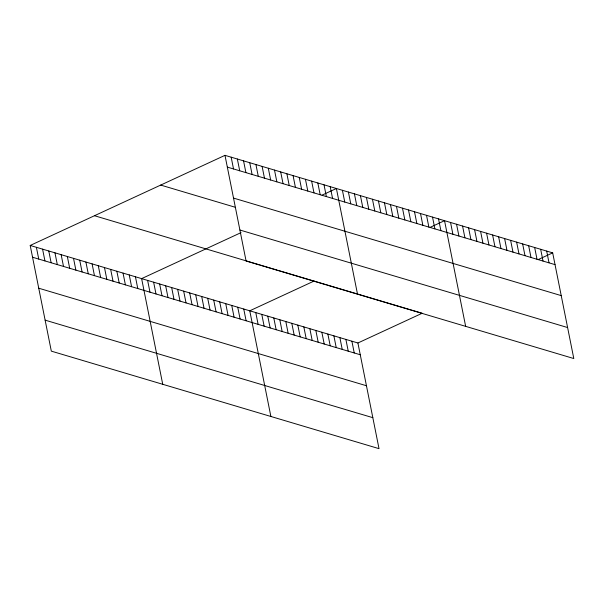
<?xml version="1.0" encoding="UTF-8"?>
<svg xmlns="http://www.w3.org/2000/svg" width="604" height="604" viewBox="0 0 604 604"><rect width="100%" height="100%" fill="white"/><g stroke="black" fill="none" stroke-linecap="round" stroke-linejoin="round"><path stroke-width="0.91" d="M30.2 245.458L357.908 342.989L379.018 448.659L51.317 351.135L30.2 245.458L224.982 155.341L552.683 252.865L573.8 358.542L246.092 261.011L224.982 155.341M241.056 232.616L141.623 278.618L162.733 384.295M322.113 195.107L336.398 188.501L357.515 294.171M314.042 281.064L249.762 310.803L270.879 416.473M430.259 227.293L444.544 220.687L465.654 326.356M357.908 342.989L422.181 313.25L410.169 309.671M538.398 259.478L552.683 252.865M227.331 167.104L555.038 264.635M233.522 198.089L561.229 295.62M160.702 185.081L234.986 207.187M239.901 230.018L567.609 327.549M94.481 215.719L259.108 264.718M259.969 264.975L265.118 266.507M265.979 266.764L271.128 268.297M271.981 268.546L277.13 270.079M277.991 270.335L326.054 284.643M326.915 284.899L409.308 309.422M32.548 257.228L360.256 354.752M38.747 288.214L366.447 385.745M45.126 320.143L372.827 417.674M546.68 251.083L549.028 262.846M540.671 249.293L543.019 261.056M534.661 247.504L537.009 259.267M528.651 245.715L531.007 257.478M522.649 243.925L524.997 255.696M516.639 242.136L518.987 253.907M510.629 240.354L512.977 252.117M504.619 238.565L506.975 250.328M498.617 236.776L500.965 248.538M492.607 234.986L494.955 246.749M486.598 233.197L488.946 244.967M480.588 231.415L482.943 243.178M474.585 229.626L476.934 241.389M468.576 227.836L470.924 239.599M462.566 226.047L464.914 237.81M456.556 224.258L458.912 236.021M450.554 222.468L452.902 234.239M438.534 218.897L440.882 230.66M432.524 217.108L434.88 228.871M426.522 215.318L428.87 227.081M420.512 213.529L422.86 225.3M414.503 211.74L416.851 223.51M408.493 209.958L410.848 221.721M402.49 208.169L404.839 219.931M396.481 206.379L398.829 218.142M390.471 204.59L392.819 216.353M384.461 202.801L386.817 214.571M378.459 201.011L380.807 212.782M372.449 199.229L374.797 210.992M366.439 197.44L368.787 209.203M360.429 195.651L362.785 207.414M354.427 193.861L356.775 205.624M348.417 192.072L350.765 203.842M342.408 190.29L344.756 202.053M330.207 186.659L332.562 198.422M324.023 184.816L326.371 196.579M351.898 341.2L354.246 352.97M317.832 182.974L320.18 194.737M345.888 339.418L348.236 351.181M311.641 181.132L313.989 192.895M339.878 337.628L342.234 349.391M305.45 179.29L307.798 191.053M333.876 335.839L336.224 347.602M299.259 177.448L301.607 189.211M327.866 334.05L330.214 345.813M293.068 175.605L295.424 187.368M321.856 332.26L324.205 344.031M286.877 173.763L289.233 185.526M315.847 330.471L318.202 342.242M280.686 171.921L283.042 183.684M309.844 328.689L312.192 340.452M274.503 170.079L276.851 181.842M303.835 326.9L306.183 338.663M268.312 168.237L270.66 180M297.825 325.111L300.173 336.873M262.121 166.394L264.469 178.157M291.815 323.321L294.171 335.084M255.93 164.552L258.278 176.315M285.813 321.532L288.161 333.302M249.739 162.71L252.094 174.473M279.803 319.743L282.151 331.513M243.548 160.868L245.903 172.631M273.793 317.961L276.141 329.724M237.357 159.026L239.713 170.789M267.783 316.171L270.139 327.934M231.173 157.183L233.522 168.946M261.781 314.382L264.129 326.145M255.771 312.593L258.119 324.356M243.752 309.022L246.107 320.784M237.749 307.232L240.098 318.995M231.74 305.443L234.088 317.206M225.73 303.653L228.078 315.416M219.72 301.864L222.076 313.627M213.718 300.075L216.066 311.845M207.708 298.293L210.056 310.056M201.698 296.504L204.046 308.267M195.688 294.714L198.044 306.477M189.686 292.925L192.034 304.688M183.676 291.136L186.024 302.906M177.667 289.346L180.015 301.117M171.657 287.564L174.012 299.327M165.655 285.775L168.003 297.538M159.645 283.986L161.993 295.749M153.635 282.196L155.983 293.959M147.625 280.407L149.981 292.177M135.432 276.775L137.78 288.546M129.241 274.933L131.589 286.704M123.05 273.091L125.398 284.862M116.859 271.249L119.207 283.019M110.668 269.407L113.023 281.177M104.477 267.564L106.832 279.335M98.293 265.722L100.642 277.493M92.102 263.88L94.45 275.651M85.911 262.038L88.26 273.808M79.72 260.196L82.069 271.966M73.529 258.353L75.877 270.124M67.338 256.511L69.694 268.282M61.147 254.669L63.503 266.44M54.956 252.827L57.312 264.597M48.773 250.985L51.121 262.755M42.582 249.142L44.93 260.913M36.391 247.3L38.739 259.071"/></g></svg>
